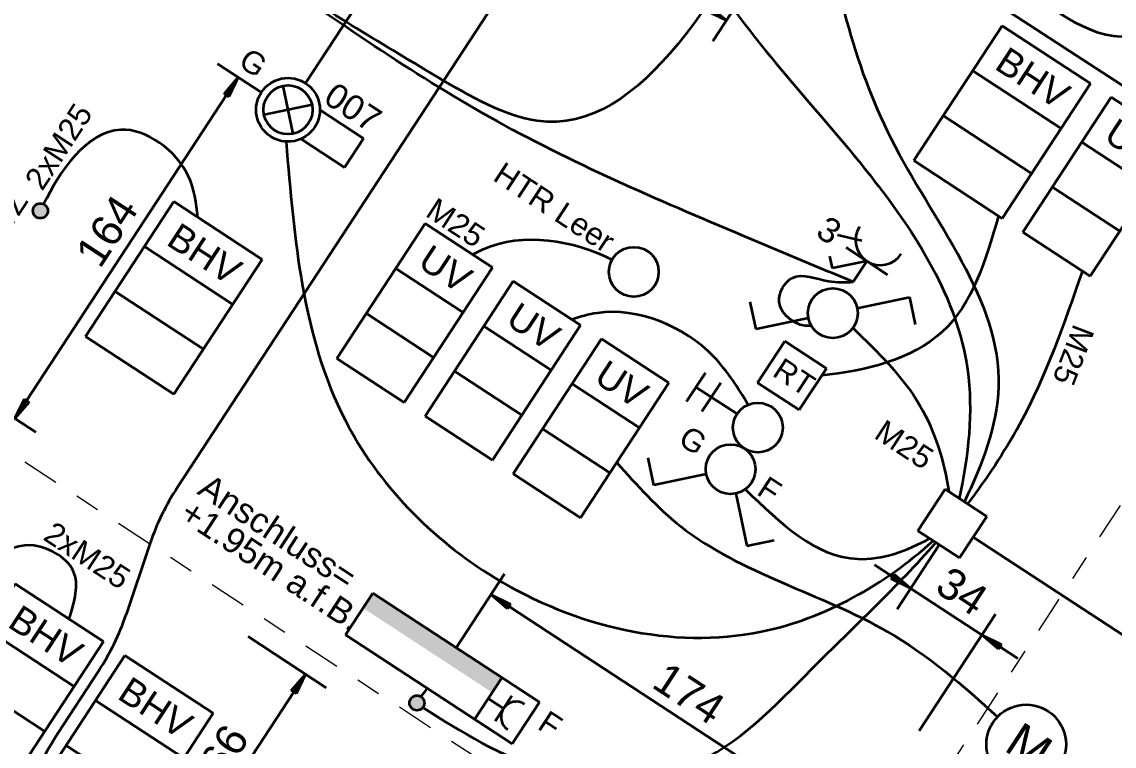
# Model space of a CAD drawing. Header units: metres. Extents: x 2696276 to 2696381, y 1245119 to 1245220.
# Drawn here: x 2696298.739 to 2696303.13, y 1245167.615 to 1245170.527 of the extents above; entities that cross this region are included whole.
import ezdxf
from ezdxf.lldxf.tags import DXFTag

# ---------------------------------------------------------------- set-up
doc = ezdxf.new("R2010")
doc.units = ezdxf.units.M
doc.linetypes.add('000_hbf_Strichpunkt 3_1_1mm Achsen', pattern=[0.25, 0.15, -0.05, 0, -0.05])
for name, color, linetype, lineweight, true_color in [('011_232.51_Lichtinstallationen allgemein', 150, 'Continuous', 35, 0x0080ff), ('011_232.51_Lichtinstallationen allgemein_Bodenltg', 150, 'STRICHLINIE', 35, 0x0080ff), ('011_232.51_Lichtinstallationen allgemein_Deckenltg', 150, 'Continuous', 35, 0x0080ff), ('011_232.51_Lichtinstallationen allgemein_Wandltg', 150, 'STRICHPUNKT', 35, 0x0080ff), ('013_232.61_Kraftinstallationen allgemein', 1, 'Continuous', 35, 0xff0000), ('013_232.61_Kraftinstallationen allgemein_Bodenltg', 1, 'STRICHLINIE', 35, 0xff0000), ('013_232.61_Kraftinstallationen allgemein_Deckenltg', 1, 'Continuous', 35, 0xff0000), ('014_232.62_Storeninstallationen', 1, 'Continuous', 35, 0xff0000), ('014_232.62_Storeninstallationen_Deckenltg', 1, 'Continuous', 35, 0xff0000), ('016_232.70_HLKS-Installation', 5, 'Continuous', 35, 0x0000ff), ('016_232.70_HLKS-Installation_Bodenltg', 5, 'STRICHLINIE', 35, 0x0000ff), ('018_233.01_Innenleuchten', 150, 'Continuous', 35, 0x0080ff), ('054_236.85_Brandmeldeinstallationen_Deckenltg', 30, 'Continuous', 35, 0xff6600), ('0_232.51_Lichtinstallationen allgemein_Deckenltg', 150, 'Continuous', 35, 0x0080ff)]:
    doc.layers.add(name, color=color, linetype=linetype, lineweight=lineweight, true_color=true_color)
doc.layers.add('1_M01_Achsen.V', color=7, linetype='Continuous')
doc.layers.add('X_Mass', color=7, linetype='Continuous', lineweight=35)
doc.styles.get("Standard").update_dxf_attribs({"font": 'arial.ttf'})
tags = doc.linetypes.add('STRICHLINIE', pattern=[19.05, 12.7, -6.35]).pattern_tags.tags
tags[6:7] = [DXFTag(74, 4), DXFTag(75, 0), DXFTag(340, '0'), DXFTag(46, 0.0), DXFTag(50, 0.0), DXFTag(44, 0.0), DXFTag(45, 0.0)]
tags[4:5] = [DXFTag(74, 4), DXFTag(75, 0), DXFTag(340, '0'), DXFTag(46, 0.0), DXFTag(50, 0.0), DXFTag(44, 0.0), DXFTag(45, 0.0)]
tags = doc.linetypes.add('STRICHPUNKT', pattern=[25.4, 12.7, -6.35, 0, -6.35]).pattern_tags.tags
tags[10:11] = [DXFTag(74, 4), DXFTag(75, 0), DXFTag(340, '0'), DXFTag(46, 0.0), DXFTag(50, 0.0), DXFTag(44, 0.0), DXFTag(45, 0.0)]
tags[8:9] = [DXFTag(74, 4), DXFTag(75, 0), DXFTag(340, '0'), DXFTag(46, 0.0), DXFTag(50, 0.0), DXFTag(44, 0.0), DXFTag(45, 0.0)]
tags[6:7] = [DXFTag(74, 4), DXFTag(75, 0), DXFTag(340, '0'), DXFTag(46, 0.0), DXFTag(50, 0.0), DXFTag(44, 0.0), DXFTag(45, 0.0)]
tags[4:5] = [DXFTag(74, 4), DXFTag(75, 0), DXFTag(340, '0'), DXFTag(46, 0.0), DXFTag(50, 0.0), DXFTag(44, 0.0), DXFTag(45, 0.0)]

# ---------------------------------------------------------------- blocks, each defined once
blk = doc.blocks.new('1_Anschlusspunkt-A0S2JCC673', base_point=(635.85, -59.2))
at = {"lineweight": -2}
blk.add_hatch(color=0, dxfattribs=at).paths.add_polyline_path([(638.8, -53.2), (639.59, -53.29), (640.32, -53.58), (640.95, -54.06), (641.44, -54.68), (641.75, -55.41), (641.85, -56.2), (641.75, -56.98), (641.44, -57.71), (640.95, -58.34), (640.32, -58.81), (639.59, -59.11), (638.8, -59.2), (638.03, -59.09), (637.32, -58.78), (636.71, -58.3), (636.24, -57.69), (635.95, -56.97), (635.85, -56.2), (635.95, -55.43), (636.24, -54.71), (636.71, -54.1), (637.32, -53.62), (638.03, -53.31)])
at = {"color": 0, "lineweight": -2}
blk.add_circle((638.85, -56.2), 3, dxfattribs=at)
blk = doc.blocks.new('0_232.61_Kraftinstallationen allgemein_Bodenltg-A0S2JCDG73', base_point=(558.79, 106.91))
at = {"color": 0, "linetype": 'ByBlock', "lineweight": -2, "ltscale": 0.35}
blk.add_open_spline([(558.79, 106.91), (559.57, 108.3), (568.83, 124.82), (589.65, 134.1), (606.89, 135.86)], degree=3, knots=[0, 0, 0, 0, 4.788808, 56.775883, 56.775883, 56.775883, 56.775883], dxfattribs=at)
blk = doc.blocks.new('0_232.51_Lichtinstallationen allgemein_Deckenltg-A0S2JCF073', base_point=(597.1, 131.96))
at = {"color": 0, "linetype": 'ByBlock', "lineweight": -2, "ltscale": 0.35}
blk.add_open_spline([(597.1, 302.51), (620.6, 278.87), (669.49, 229.67), (764.43, 203.12), (776.65, 147.92), (778.69, 131.96)], degree=3, knots=[0, 0, 0, 0, 100.469729, 209.110717, 257.370138, 257.370138, 257.370138, 257.370138], dxfattribs=at)
blk = doc.blocks.new('0_232.62_Storeninstallationen_Deckenltg-A0S2JCFG73', base_point=(606.65, 106.91))
at = {"color": 0, "linetype": 'ByBlock', "lineweight": -2, "ltscale": 0.35}
blk.add_open_spline([(684.6, 117.05), (677.47, 120.43), (655.25, 130.98), (621.99, 125.02), (608.73, 109.66), (606.65, 106.91)], degree=3, knots=[0, 0, 0, 0, 23.692347, 73.831339, 84.174069, 84.174069, 84.174069, 84.174069], dxfattribs=at)
blk = doc.blocks.new('Schalter_ Schema 1_ UP-A0S2JCHC73', base_point=(662.63, 69.18))
at = {"color": 0, "lineweight": -2}
for p, q in [((685.82, 84.39), (670.61, 69.18)), ((699.96, 84.39), (715.18, 69.18)), ((670.61, 69.18), (662.63, 77.15)), ((715.18, 69.18), (723.15, 77.15))]:
    blk.add_line(p, q, dxfattribs=at)
blk.add_circle((692.89, 91.46), 10, dxfattribs=at)
blk = doc.blocks.new('Maß-A0S2JCHG73', base_point=(438.39, 44.96))
at = {"color": 0, "linetype": 'ByBlock', "lineweight": -2, "ltscale": 0.35}
for p, q in [((920, 306.81), (598.84, 306.81)), ((920, 121.96), (789.39, 121.96))]:
    blk.add_line(p, q, dxfattribs=at)
blk = doc.blocks.new('Gruppenzuleitung-A0S2JCIY73', base_point=(739, 235.62))
at = {"color": 0, "linetype": 'ByBlock', "lineweight": -2, "ltscale": 0.35}
for p, q in [((771.34, 300.42), (739, 300.42)), ((739, 300.42), (739, 235.62)), ((771.34, 235.62), (771.34, 300.42)), ((739, 278.82), (771.34, 278.82)), ((739, 257.22), (771.34, 257.22)), ((739, 235.62), (771.34, 235.62))]:
    blk.add_line(p, q, dxfattribs=at)
at = {"color": 0, "linetype": 'ByBlock', "lineweight": -2, "ltscale": 0.35, "insert": (745.34, 295.02), "char_height": 10.8, "attachment_point": 1}
blk.add_mtext('{\\fArial;UV}', dxfattribs=at)
blk = doc.blocks.new('1_Anschlusspunkt-A0S2JCJO73', base_point=(400.84, 23.47))
at = {"lineweight": -2}
blk.add_hatch(color=0, dxfattribs=at).paths.add_polyline_path([(403.79, 29.47), (404.58, 29.38), (405.31, 29.09), (405.94, 28.61), (406.43, 27.99), (406.74, 27.26), (406.84, 26.47), (406.74, 25.69), (406.43, 24.96), (405.94, 24.34), (405.31, 23.86), (404.58, 23.57), (403.79, 23.47), (403.02, 23.59), (402.31, 23.89), (401.7, 24.37), (401.23, 24.99), (400.94, 25.71), (400.84, 26.47), (400.94, 27.24), (401.23, 27.96), (401.7, 28.58), (402.31, 29.06), (403.02, 29.36)])
at = {"color": 0, "lineweight": -2}
blk.add_circle((403.84, 26.47), 3, dxfattribs=at)
blk = doc.blocks.new('Gruppenzuleitung-A0S2JCK473', base_point=(477.51, -169.33))
at = {"color": 0, "lineweight": -2}
for p, q in [((477.51, -169.33), (477.51, -104.53)), ((477.51, -104.53), (519.9, -104.53)), ((519.9, -104.53), (519.9, -169.33)), ((519.9, -126.13), (477.51, -126.13)), ((519.9, -147.73), (477.51, -147.73)), ((519.9, -169.33), (477.51, -169.33))]:
    blk.add_line(p, q, dxfattribs=at)
at = {"color": 0, "lineweight": -2, "insert": (483.79, -109.93), "char_height": 10.8, "attachment_point": 1}
blk.add_mtext('{\\fArial;BHV}', dxfattribs=at)
blk = doc.blocks.new('Maß-A0S2JCMM73', base_point=(376.89, 127.77))
at = {"color": 0, "linetype": 'ByBlock', "lineweight": -2, "ltscale": 0.35}
for p, q in [((592.65, 231.5), (592.65, 300.62)), ((376.89, 251.5), (376.89, 203.96)), ((464.89, 251.5), (464.89, 127.77)), ((376.89, 241.5), (385.57, 242.64)), ((385.57, 240.36), (376.89, 241.5)), ((592.65, 241.5), (376.89, 241.5)), ((385.57, 242.64), (385.57, 240.36)), ((456.22, 240.36), (456.22, 242.64)), ((456.22, 242.64), (464.89, 241.5)), ((464.89, 241.5), (456.22, 240.36)), ((464.89, 241.5), (473.57, 242.64)), ((473.57, 240.36), (464.89, 241.5)), ((473.57, 242.64), (473.57, 240.36)), ((583.98, 240.36), (583.98, 242.64)), ((583.98, 242.64), (592.65, 241.5)), ((592.65, 241.5), (583.98, 240.36))]:
    blk.add_line(p, q, dxfattribs=at)
for points in [[(376.89, 241.5), (385.57, 242.64), (385.57, 240.36)], [(464.89, 241.5), (456.22, 240.36), (456.22, 242.64)], [(464.89, 241.5), (473.57, 242.64), (473.57, 240.36)], [(592.65, 241.5), (583.98, 240.36), (583.98, 242.64)]]:
    blk.add_solid(points, dxfattribs=at)
at = {"color": 0, "linetype": 'ByBlock', "lineweight": -2, "ltscale": 0.35, "char_height": 12.5, "attachment_point": 1}
for s, insert in [('{\\fArial;88}', (411.92, 258.17)), ('{\\fArial;128}', (538.87, 258.11))]:
    blk.add_mtext(s, dxfattribs=dict(at, insert=insert))
blk = doc.blocks.new('Schalter_ Schema 3_ UP-A0S2JCNE73', base_point=(662.63, 144.18))
at = {"color": 0, "lineweight": -2}
for p, q in [((699.96, 173.53), (715.18, 188.75)), ((715.18, 188.75), (723.15, 180.77)), ((685.82, 159.39), (670.61, 144.18)), ((670.61, 144.18), (662.63, 152.15))]:
    blk.add_line(p, q, dxfattribs=at)
blk.add_circle((692.89, 166.46), 10, dxfattribs=at)
blk = doc.blocks.new('Gruppenzuleitung-A0S2JCOW73', base_point=(620.74, 42.11))
at = {"color": 0, "linetype": 'ByBlock', "lineweight": -2, "ltscale": 0.35}
for p, q in [((653.08, 106.91), (620.74, 106.91)), ((620.74, 106.91), (620.74, 42.11)), ((653.08, 42.11), (653.08, 106.91)), ((620.74, 85.31), (653.08, 85.31)), ((620.74, 63.71), (653.08, 63.71)), ((620.74, 42.11), (653.08, 42.11))]:
    blk.add_line(p, q, dxfattribs=at)
at = {"color": 0, "linetype": 'ByBlock', "lineweight": -2, "ltscale": 0.35, "insert": (627.07, 101.51), "char_height": 10.8, "attachment_point": 1}
blk.add_mtext('{\\fArial;UV}', dxfattribs=at)
blk = doc.blocks.new('0_232.51_Lichtinstallationen allgemein_Deckenltg-A0S2JCPO73', base_point=(702.88, 131.96))
at = {"color": 0, "linetype": 'ByBlock', "lineweight": -2, "ltscale": 0.35}
blk.add_open_spline([(702.88, 165.88), (716.65, 163.23), (742.47, 158.28), (763.14, 140.97), (771.2, 131.96)], degree=3, knots=[0, 0, 0, 0, 41.469464, 77.731775, 77.731775, 77.731775, 77.731775], dxfattribs=at)
blk = doc.blocks.new('0_232.51_Lichtinstallationen allgemein_Deckenltg-A0S2JCTM73', base_point=(641.84, -57.09))
at = {"color": 0, "linetype": 'ByBlock', "lineweight": -2, "ltscale": 0.35}
blk.add_open_spline([(641.84, -56.46), (660.41, -56.15), (698.7, -55.52), (753, -19.9), (764.07, 46.24), (774.82, 88.49), (778.03, 111.96)], degree=3, knots=[0, 0, 0, 0, 55.339754, 114.109286, 175.871853, 246.948795, 246.948795, 246.948795, 246.948795], dxfattribs=at)
blk = doc.blocks.new('Gruppenzuleitung-A0S2JCV273', base_point=(578.4, 42.11))
at = {"color": 0, "linetype": 'ByBlock', "lineweight": -2, "ltscale": 0.35}
for p, q in [((610.74, 106.91), (578.4, 106.91)), ((578.4, 106.91), (578.4, 42.11)), ((610.74, 42.11), (610.74, 106.91)), ((578.4, 85.31), (610.74, 85.31)), ((578.4, 63.71), (610.74, 63.71)), ((578.4, 42.11), (610.74, 42.11))]:
    blk.add_line(p, q, dxfattribs=at)
at = {"color": 0, "linetype": 'ByBlock', "lineweight": -2, "ltscale": 0.35, "insert": (584.73, 101.51), "char_height": 10.8, "attachment_point": 1}
blk.add_mtext('{\\fArial;UV}', dxfattribs=at)
blk = doc.blocks.new('0_232.3_Lichtinstallationen allgemein_Wandltg-A0S2JCY273', base_point=(638.92, -53.2))
at = {"color": 0, "lineweight": -2}
blk.add_open_spline([(639.01, -49.04), (638.98, -50.42), (638.95, -51.81), (638.92, -53.2)], degree=3, dxfattribs=at)
blk = doc.blocks.new('Maß-A0S2JCZG73', base_point=(762.37, 44.96))
at = {"color": 0, "linetype": 'ByBlock', "lineweight": -2, "ltscale": 0.35}
for p, q in [((779.72, 81), (779.72, 111.96)), ((813.89, 101), (813.89, 44.96)), ((762.37, 91), (831.24, 91)), ((771.04, 89.86), (771.04, 92.14)), ((771.04, 92.14), (779.72, 91)), ((779.72, 91), (771.04, 89.86)), ((813.89, 91), (822.57, 92.14)), ((822.57, 89.86), (813.89, 91)), ((822.57, 92.14), (822.57, 89.86))]:
    blk.add_line(p, q, dxfattribs=at)
for points in [[(779.72, 91), (771.04, 89.86), (771.04, 92.14)], [(813.89, 91), (822.57, 92.14), (822.57, 89.86)]]:
    blk.add_solid(points, dxfattribs=at)
at = {"color": 0, "linetype": 'ByBlock', "lineweight": -2, "ltscale": 0.35, "insert": (787.88, 107.67), "char_height": 12.5, "attachment_point": 1}
blk.add_mtext('{\\fArial;34}', dxfattribs=at)
blk = doc.blocks.new('1_Einlasskasten UP-A0S2JCZY73', base_point=(606.87, 126.54))
at = {"color": 0, "lineweight": -2}
blk.add_circle((616.87, 136.54), 10, dxfattribs=at)
blk = doc.blocks.new('Raumthermostat_ UP-A0S2JD0G73', base_point=(682.89, 126.46))
at = {"color": 0, "lineweight": -2}
for p, q in [((682.89, 126.46), (682.89, 146.46)), ((682.89, 146.46), (702.89, 146.46)), ((702.89, 146.46), (702.89, 126.46)), ((682.89, 126.46), (702.89, 126.46))]:
    blk.add_line(p, q, dxfattribs=at)
at = {"color": 0, "lineweight": -2, "insert": (685.8, 140.86), "char_height": 8.8, "attachment_point": 1}
blk.add_mtext('{\\fArial;RT}', dxfattribs=at)
blk = doc.blocks.new('Gruppenzuleitung-A0S2JD2C73', base_point=(446.74, -5.85))
at = {"color": 0, "lineweight": -2}
for p, q in [((446.74, -5.85), (446.74, 58.95)), ((446.74, 58.95), (489.14, 58.95)), ((489.14, 58.95), (489.14, -5.85)), ((489.14, 37.35), (446.74, 37.35)), ((489.14, 15.75), (446.74, 15.75)), ((489.14, -5.85), (446.74, -5.85))]:
    blk.add_line(p, q, dxfattribs=at)
at = {"color": 0, "lineweight": -2, "insert": (453.03, 53.55), "char_height": 10.8, "attachment_point": 1}
blk.add_mtext('{\\fArial;BHV}', dxfattribs=at)
blk = doc.blocks.new('0_232.51_Lichtinstallationen allgemein_Deckenltg-A0S2JD2U73', base_point=(702.25, 82.91))
at = {"color": 0, "linetype": 'ByBlock', "lineweight": -2, "ltscale": 0.35}
blk.add_open_spline([(702.25, 87.93), (721.51, 84.24), (751.61, 78.48), (770.52, 103.05), (774.99, 111.96)], degree=3, knots=[0, 0, 0, 0, 53.23244, 83.153793, 83.153793, 83.153793, 83.153793], dxfattribs=at)
blk = doc.blocks.new('0_232.62_Storeninstallationen_Deckenltg-A0S2JD4K73', base_point=(653.08, 61.02))
at = {"color": 0, "linetype": 'ByBlock', "lineweight": -2, "ltscale": 0.35}
blk.add_open_spline([(653.08, 68.68), (664.91, 65.5), (707.14, 54.13), (768.9, 76.33), (818.8, 69.95), (837.16, 66.85)], degree=3, knots=[0, 0, 0, 0, 36.325547, 129.715425, 185.579139, 185.579139, 185.579139, 185.579139], dxfattribs=at)
blk = doc.blocks.new('0_232.62_Storeninstallationen_Deckenltg-A0S2JD6A73', base_point=(788.11, 187.57))
at = {"color": 0, "linetype": 'ByBlock', "lineweight": -2, "ltscale": 0.35}
blk.add_open_spline([(788.11, 334.22), (788.54, 323.74), (790.7, 271.37), (814.48, 220.4), (840.54, 187.57)], degree=3, knots=[0, 0, 0, 0, 31.453086, 157.209111, 157.209111, 157.209111, 157.209111], dxfattribs=at)
blk = doc.blocks.new('0_232.51_Lichtinstallationen allgemein_Deckenltg-A0S2JD6Q73', base_point=(443.63, 131.96))
at = {"color": 0, "linetype": 'ByBlock', "lineweight": -2, "ltscale": 0.35}
blk.add_open_spline([(443.63, 337.1), (449.1, 334.71), (495.41, 314.45), (559.4, 248.57), (668.25, 227.36), (748.23, 191.38), (769.99, 148.17), (776.24, 131.96)], degree=3, knots=[0, 0, 0, 0, 17.898549, 151.512526, 260.831199, 348.048177, 400.164159, 400.164159, 400.164159, 400.164159], dxfattribs=at)
blk = doc.blocks.new('1_Abzweigdose quadratisch UP-A0S2JD8W73', base_point=(769.39, 111.96))
at = {"color": 0, "lineweight": -2}
for p, q in [((769.39, 131.96), (769.39, 111.96)), ((789.39, 131.96), (769.39, 131.96)), ((789.39, 111.96), (789.39, 131.96)), ((769.39, 111.96), (789.39, 111.96))]:
    blk.add_line(p, q, dxfattribs=at)
blk = doc.blocks.new('0_232.3_Lichtinstallationen allgemein_Wandltg-A0S2JDDE73', base_point=(670.36, 154.93))
at = {"color": 0, "lineweight": -2}
blk.add_open_spline([(688.48, 157.49), (688.35, 157.38), (684.27, 153.86), (670.36, 154.37), (669.42, 172.78), (683.68, 174.81), (690.23, 179.54), (692.89, 181.46)], degree=3, knots=[0, 0, 0, 0, 0.515251, 16.187219, 27.151933, 41.749818, 51.763787, 51.763787, 51.763787, 51.763787], dxfattribs=at)
blk = doc.blocks.new('0_232.51_Lichtinstallationen allgemein_Deckenltg-A0S2JDFY73', base_point=(407.89, 380.02))
at = {"color": 0, "linetype": 'ByBlock', "lineweight": -2, "ltscale": 0.35}
blk.add_open_spline([(407.89, 412.12), (414.17, 410.03), (438.27, 401.98), (492.74, 379.9), (574.33, 375.81), (678.91, 420.94), (701.53, 534.82), (824.64, 534.73), (822.83, 486.38), (822.88, 470.25), (822.89, 466.96)], degree=3, knots=[0, 0, 0, 0, 19.843618, 76.259906, 175.700742, 257.734432, 395.532817, 470.178555, 509.1643, 519.1643, 519.1643, 519.1643, 519.1643], dxfattribs=at)
blk = doc.blocks.new('0_232.51_Lichtinstallationen allgemein_Deckenltg-A0S2JDHS73', base_point=(767.54, 131.96))
at = {"color": 0, "linetype": 'ByBlock', "lineweight": -2, "ltscale": 0.35}
blk.add_open_spline([(767.54, 235.62), (772.99, 213.95), (781.57, 179.86), (781.02, 144.67), (780.24, 131.96)], degree=3, knots=[0, 0, 0, 0, 66.684176, 104.875279, 104.875279, 104.875279, 104.875279], dxfattribs=at)
blk = doc.blocks.new('Maß-A0S2JDIA73', base_point=(556.72, -236.54))
at = {"color": 0, "linetype": 'ByBlock', "lineweight": -2, "ltscale": 0.35}
for p, q in [((605, -71.04), (567.49, -71.04)), ((593.86, -79.71), (595, -71.04)), ((595, -236.54), (595, -71.04)), ((595, -71.04), (596.14, -79.71)), ((596.14, -79.71), (593.86, -79.71)), ((595, -236.54), (593.86, -227.86)), ((593.86, -227.86), (596.14, -227.86)), ((596.14, -227.86), (595, -236.54)), ((605, -236.54), (556.72, -236.54))]:
    blk.add_line(p, q, dxfattribs=at)
for points in [[(595, -71.04), (596.14, -79.71), (593.86, -79.71)], [(595, -236.54), (593.86, -227.86), (596.14, -227.86)]]:
    blk.add_solid(points, dxfattribs=at)
at = {"color": 0, "linetype": 'ByBlock', "lineweight": -2, "ltscale": 0.35, "insert": (578.11, -133.94), "char_height": 12.5, "attachment_point": 1, "rotation": 90}
blk.add_mtext('{\\fArial;166}', dxfattribs=at)
blk = doc.blocks.new('Gruppenzuleitung-A0S2JDJQ73', base_point=(686.61, 235.62))
at = {"color": 0, "lineweight": -2}
for p, q in [((729, 300.42), (686.61, 300.42)), ((686.61, 300.42), (686.61, 235.62)), ((729, 235.62), (729, 300.42)), ((686.61, 278.82), (729, 278.82)), ((686.61, 257.22), (729, 257.22)), ((686.61, 235.62), (729, 235.62))]:
    blk.add_line(p, q, dxfattribs=at)
at = {"color": 0, "lineweight": -2, "insert": (692.89, 295.02), "char_height": 10.8, "attachment_point": 1}
blk.add_mtext('{\\fArial;BHV}', dxfattribs=at)
blk = doc.blocks.new('Spiegelschrank mit Steckdose L.-A0S2JDK273', base_point=(599.86, -49.04))
at = {"color": 0, "lineweight": -2}
for p, q in [((679.86, -29.04), (599.86, -29.04)), ((599.86, -29.04), (599.86, -49.04)), ((661.86, -49.04), (661.86, -29.04)), ((679.86, -49.04), (679.86, -29.04)), ((669.19, -45.17), (669.19, -32.91)), ((669.19, -39.04), (661.86, -39.04)), ((599.86, -49.04), (679.86, -49.04))]:
    blk.add_line(p, q, dxfattribs=at)
blk.add_ellipse((675.32, -39.04), major_axis=(0, 6.13), ratio=1, start_param=0, end_param=3.141593, dxfattribs=at)
blk.add_solid([(661.86, -36.13), (661.86, -29.04), (599.86, -36.13), (599.86, -29.04)], dxfattribs=at)
blk = doc.blocks.new('Bemerkung-A0S2JDK473', base_point=(518.38, -34.27))
at = {"color": 0, "lineweight": -2, "insert": (518.38, -24.27), "char_height": 10, "attachment_point": 1}
blk.add_mtext('{\\fArial;Anschluss=}', dxfattribs=at)
blk = doc.blocks.new('Bemerkung 1-A0S2JDK673', base_point=(517.89, -46.89))
at = {"color": 0, "lineweight": -2, "insert": (517.89, -36.89), "char_height": 10, "attachment_point": 1}
blk.add_mtext('{\\fArial;+1.95m a.f.B.}', dxfattribs=at)
blk = doc.blocks.new('Motor allgemein-A0S2JDL473', base_point=(836.9, 47.96))
at = {"color": 0, "lineweight": -2}
blk.add_circle((852.9, 63.96), 16, dxfattribs=at)
at = {"color": 0, "lineweight": -2, "insert": (846.2, 70.96), "char_height": 14, "attachment_point": 1}
blk.add_mtext('{\\fArial;M}', dxfattribs=at)
blk = doc.blocks.new('0_232.70_HLKS-Installation_Bodenltg-A0S2JDLY73', base_point=(402.63, 29.45))
at = {"color": 0, "lineweight": -2}
blk.add_open_spline([(458.19, 58.95), (454.54, 63.35), (443.87, 76.22), (402.13, 78.62), (401.63, 43.68), (403.46, 29.45)], degree=3, knots=[0, 0, 0, 0, 17.098296, 49.984737, 93.037378, 93.037378, 93.037378, 93.037378], dxfattribs=at)
blk = doc.blocks.new('0_232.70_HLKS-Installation_Bodenltg-A0S2JDM473', base_point=(463.03, -159.78))
at = {"color": 0, "lineweight": -2}
blk.add_open_spline([(503.37, -104.53), (501.36, -97.56), (497.31, -83.47), (462.07, -86.33), (464.16, -126.66), (462.49, -149.04), (463.83, -159.78)], degree=3, knots=[0, 0, 0, 0, 19.469358, 39.346853, 79.961169, 112.430171, 112.430171, 112.430171, 112.430171], dxfattribs=at)
blk = doc.blocks.new('0_232.51_Lichtinstallationen allgemein_Bodenltg-A0S2JDMG73', base_point=(428.89, 154.84))
at = {"color": 0, "lineweight": -2}
blk.add_open_spline([(692.89, 181.46), (678.42, 178.78), (626.98, 169.26), (539.35, 153.45), (465.27, 155.47), (428.89, 156.46)], degree=3, knots=[0, 0, 0, 0, 44.179384, 157.025576, 265.923509, 265.923509, 265.923509, 265.923509], dxfattribs=at)
blk = doc.blocks.new('Gruppenzuleitung-A0S2JDMY73', base_point=(536.06, 42.11))
at = {"color": 0, "linetype": 'ByBlock', "lineweight": -2, "ltscale": 0.35}
for p, q in [((568.4, 106.91), (536.06, 106.91)), ((536.06, 106.91), (536.06, 42.11)), ((568.4, 42.11), (568.4, 106.91)), ((536.06, 85.31), (568.4, 85.31)), ((536.06, 63.71), (568.4, 63.71)), ((536.06, 42.11), (568.4, 42.11))]:
    blk.add_line(p, q, dxfattribs=at)
at = {"color": 0, "linetype": 'ByBlock', "lineweight": -2, "ltscale": 0.35, "insert": (542.39, 101.51), "char_height": 10.8, "attachment_point": 1}
blk.add_mtext('{\\fArial;UV}', dxfattribs=at)
blk = doc.blocks.new('0_232.62_Storeninstallationen_Deckenltg-A0S2JDOM73', base_point=(416.67, 317.34))
at = {"color": 0, "linetype": 'ByBlock', "lineweight": -2, "ltscale": 0.35}
blk.add_open_spline([(739.81, 334.22), (737.97, 331.6), (725.77, 314.18), (675.47, 320.7), (584.06, 310.58), (511.77, 369.86), (427.96, 374.02), (418.62, 356.31), (416.67, 350.67)], degree=3, knots=[0, 0, 0, 0, 9.399092, 62.42056, 126.960179, 290.474981, 326.966296, 344.878722, 344.878722, 344.878722, 344.878722], dxfattribs=at)
blk = doc.blocks.new('LED-Deckenleuchte mit Trafotunnel-A0S2JDPY73', base_point=(452.09, 102.16))
at = {"color": 0, "lineweight": -2}
for p, q in [((471.86, 121.93), (457.93, 108)), ((471.86, 108), (457.93, 121.93)), ((475.64, 121.93), (496.62, 121.93)), ((496.62, 121.93), (496.62, 108)), ((496.62, 108), (475.64, 108))]:
    blk.add_line(p, q, dxfattribs=at)
for radius in [12.8, 9.85]:
    blk.add_circle((464.89, 114.96), radius, dxfattribs=at)
blk = doc.blocks.new('Bemerkung-A0S2JDQ073', base_point=(474.56, 125.14))
at = {"color": 0, "lineweight": -2, "insert": (474.56, 135.14), "char_height": 10, "attachment_point": 1}
blk.add_mtext('{\\fArial;007}', dxfattribs=at)
blk = doc.blocks.new('0_232.51_Lichtinstallationen allgemein_Deckenltg-A0S2JDQS73', base_point=(471.26, 3.04))
at = {"color": 0, "linetype": 'ByBlock', "lineweight": -2, "ltscale": 0.35}
blk.add_open_spline([(471.26, 103.85), (495.44, 72.8), (538.14, 17.98), (644.88, -6.57), (739.99, 27.48), (770.19, 86.78), (776.78, 111.96)], degree=3, knots=[0, 0, 0, 0, 114.371734, 201.942015, 311.212807, 389.294204, 389.294204, 389.294204, 389.294204], dxfattribs=at)
blk = doc.blocks.new('Maß-A0S2JDRC73', base_point=(414.89, -49.04))
at = {"color": 0, "linetype": 'ByBlock', "lineweight": -2, "ltscale": 0.35}
for p, q in [((431, 114.96), (452.09, 114.96)), ((439.86, 106.29), (441, 114.96)), ((441, 114.96), (441, -49.04)), ((441, 114.96), (442.14, 106.29)), ((442.14, 106.29), (439.86, 106.29)), ((441, -49.04), (439.86, -40.36)), ((439.86, -40.36), (442.14, -40.36)), ((442.14, -40.36), (441, -49.04)), ((451, -49.04), (414.89, -49.04))]:
    blk.add_line(p, q, dxfattribs=at)
for points in [[(441, 114.96), (442.14, 106.29), (439.86, 106.29)], [(441, -49.04), (439.86, -40.36), (442.14, -40.36)]]:
    blk.add_solid(points, dxfattribs=at)
at = {"color": 0, "linetype": 'ByBlock', "lineweight": -2, "ltscale": 0.35, "insert": (424.33, 19.77), "char_height": 12.5, "attachment_point": 1, "rotation": 90}
blk.add_mtext('{\\fArial;164}', dxfattribs=at)
blk = doc.blocks.new('Maß-A0S2JDS673', base_point=(639.86, -49.04))
at = {"color": 0, "linetype": 'ByBlock', "lineweight": -2, "ltscale": 0.35}
for p, q in [((639.86, 6.5), (639.86, -29.04)), ((813.89, 6.5), (813.89, -49.04)), ((639.86, -3.5), (648.54, -2.36)), ((639.86, -3.5), (813.89, -3.5)), ((648.54, -4.64), (639.86, -3.5)), ((648.54, -2.36), (648.54, -4.64)), ((805.22, -4.64), (805.22, -2.36)), ((805.22, -2.36), (813.89, -3.5)), ((813.89, -3.5), (805.22, -4.64))]:
    blk.add_line(p, q, dxfattribs=at)
for points in [[(639.86, -3.5), (648.54, -2.36), (648.54, -4.64)], [(813.89, -3.5), (805.22, -4.64), (805.22, -2.36)]]:
    blk.add_solid(points, dxfattribs=at)
at = {"color": 0, "linetype": 'ByBlock', "lineweight": -2, "ltscale": 0.35, "insert": (713.69, 13.17), "char_height": 12.5, "attachment_point": 1}
blk.add_mtext('{\\fArial;174}', dxfattribs=at)
blk = doc.blocks.new('Gruppenzuleitung-A0S2JDT073', base_point=(530.21, -169.33))
at = {"color": 0, "lineweight": -2}
for p, q in [((530.21, -169.33), (530.21, -104.53)), ((530.21, -104.53), (572.61, -104.53)), ((572.61, -104.53), (572.61, -169.33)), ((572.61, -126.13), (530.21, -126.13)), ((572.61, -147.73), (530.21, -147.73)), ((572.61, -169.33), (530.21, -169.33))]:
    blk.add_line(p, q, dxfattribs=at)
at = {"color": 0, "lineweight": -2, "insert": (536.5, -109.93), "char_height": 10.8, "attachment_point": 1}
blk.add_mtext('{\\fArial;BHV}', dxfattribs=at)
blk = doc.blocks.new('Steckdose T13_ UP_ 3-fach_ geschaltet-A0S2JDTS73', base_point=(669.56, 181.46))
at = {"color": 0, "lineweight": -2}
for p, q in [((686.72, 197.15), (677.28, 193.77)), ((702.89, 191.46), (682.89, 191.46)), ((692.89, 191.46), (682.89, 181.46)), ((692.89, 191.46), (692.89, 181.46)), ((682.89, 181.46), (679.35, 185.01))]:
    blk.add_line(p, q, dxfattribs=at)
blk.add_ellipse((692.89, 201.46), major_axis=(-10, 0), ratio=1, start_param=0, end_param=3.141592, dxfattribs=at)
at = {"color": 0, "lineweight": -2, "insert": (669.56, 198.59), "char_height": 10, "attachment_point": 1, "rotation": 0}
blk.add_mtext('{\\fArial;3}', dxfattribs=at)
blk = doc.blocks.new('0_232.51_Lichtinstallationen allgemein_Bodenltg-A0S2JDUS73', base_point=(428.89, 156.04))
at = {"color": 0, "lineweight": -2}
blk.add_open_spline([(573.89, 457.96), (573.89, 455.29), (573.86, 404.78), (577.6, 320.04), (591.84, 163.47), (494.32, 157.97), (454.47, 157.05), (428.89, 156.46)], degree=3, knots=[0, 0, 0, 0, 8.002669, 151.15918, 294.871873, 338.891929, 417.764192, 417.764192, 417.764192, 417.764192], dxfattribs=at)
blk = doc.blocks.new('0_232.70_HLKS-Installation_Bodenltg-A0S2JDZG73', base_point=(702.89, 143.11))
at = {"color": 0, "lineweight": -2}
blk.add_open_spline([(727.22, 235.62), (732.59, 217.97), (743.27, 182.79), (716.32, 153.78), (702.89, 143.11)], degree=3, knots=[0, 0, 0, 0, 51.839688, 103.277368, 103.277368, 103.277368, 103.277368], dxfattribs=at)
blk = doc.blocks.new('Storentaster_ UP-A0S2JE0M73', base_point=(663.14, 101.46))
at = {"color": 0, "lineweight": -2}
for p, q in [((663.14, 104.56), (663.14, 118.36)), ((670.54, 104.56), (670.54, 118.36)), ((682.89, 111.46), (663.14, 111.46))]:
    blk.add_line(p, q, dxfattribs=at)
blk.add_circle((692.89, 111.46), 10, dxfattribs=at)
blk = doc.blocks.new('0_236.85_Brandmeldeinstallationen_AP-Ltg-A0S2JE1C73', base_point=(216.66, -477.58))
at = {"color": 0, "linetype": 'ByBlock', "lineweight": -2, "ltscale": 0.35}
for p, q in [((510.79, 286.7), (510.79, -36.29)), ((514, -61.43), (521.55, -90.49)), ((524.76, -115.63), (524.76, -145.76))]:
    blk.add_line(p, q, dxfattribs=at)
for centre, major_axis, end_param in [((610.79, -36.29), (-100, 0), 0.254127), ((424.76, -115.63), (100, 0), 0.254127), ((624.38, -145.76), (-99.62, 0), 0.813324)]:
    blk.add_ellipse(centre, major_axis=major_axis, ratio=1, start_param=0, end_param=end_param, dxfattribs=at)
blk = doc.blocks.new('A$C4181af03')
at = {"layer": '1_M01_Achsen.V', "color": 7, "linetype": '000_hbf_Strichpunkt 3_1_1mm Achsen', "lineweight": 13}
blk.add_line((8.3189, 17.8496), (8.3189, -15.1504), dxfattribs=at)
blk.add_line((8.3189, 17.8496), (8.3189, -15.1504), dxfattribs=at)
at = {"layer": '1_M01_Achsen.V', "color": 62, "linetype": '000_hbf_Strichpunkt 3_1_1mm Achsen', "lineweight": 13, "true_color": 0x8cbb26}
blk.add_line((9.6389, -0.6154), (-9.3611, -0.6154), dxfattribs=at)
blk.add_line((9.6389, -0.6154), (-9.3611, -0.6154), dxfattribs=at)
blk = doc.blocks.new('A$Ccc2696ef')
blk.add_blockref('A$C4181af03', (0, 0))

msp = doc.modelspace()

# ---------------------------------------------------------------- block references
at = {"rotation": 326.8000002754653}
msp.add_blockref('A$Ccc2696ef', (2696295.2894, 1245171.7568), dxfattribs=at)
at = {"layer": '011_232.51_Lichtinstallationen allgemein', "linetype": 'Continuous', "ltscale": 0.35, "xscale": 0.01, "yscale": 0.01, "zscale": 0.01, "rotation": 326.8000002754653}
for name, p in [('Bemerkung-A0S2JDQ073', (2696299.9456, 1245170.2055)), ('Steckdose T13_ UP_ 3-fach_ geschaltet-A0S2JDTS73', (2696301.8857, 1245169.609)), ('Schalter_ Schema 3_ UP-A0S2JCNE73', (2696301.6236, 1245169.3349)), ('Schalter_ Schema 1_ UP-A0S2JCHC73', (2696301.2129, 1245168.7074)), ('1_Abzweigdose quadratisch UP-A0S2JD8W73', (2696302.3405, 1245168.4808)), ('1_Anschlusspunkt-A0S2JCC673', (2696300.2858, 1245167.7798))]:
    msp.add_blockref(name, p, dxfattribs=at)
at = {"layer": '011_232.51_Lichtinstallationen allgemein_Bodenltg', "linetype": 'STRICHLINIE', "ltscale": 0.35, "xscale": 0.01, "yscale": 0.01, "zscale": 0.01, "rotation": 326.8000002754653}
for name, p in [('0_232.51_Lichtinstallationen allgemein_Bodenltg-A0S2JDUS73', (2696299.7326, 1245170.7141)), ('0_232.51_Lichtinstallationen allgemein_Bodenltg-A0S2JDMG73', (2696299.726, 1245170.704))]:
    msp.add_blockref(name, p, dxfattribs=at)
at = {"layer": '011_232.51_Lichtinstallationen allgemein_Deckenltg', "ltscale": 0.35, "xscale": 0.01, "yscale": 0.01, "zscale": 0.01, "rotation": 326.8000002754653}
for name, p in [('0_232.51_Lichtinstallationen allgemein_Deckenltg-A0S2JDFY73', (2696300.7833, 1245172.7032)), ('0_232.51_Lichtinstallationen allgemein_Deckenltg-A0S2JD6Q73', (2696299.7242, 1245170.4319)), ('0_232.51_Lichtinstallationen allgemein_Deckenltg-A0S2JCF073', (2696301.0083, 1245169.5915)), ('0_232.51_Lichtinstallationen allgemein_Deckenltg-A0S2JDQS73', (2696299.2494, 1245169.2019)), ('0_232.51_Lichtinstallationen allgemein_Deckenltg-A0S2JDHS73', (2696302.4345, 1245168.6583)), ('0_232.51_Lichtinstallationen allgemein_Deckenltg-A0S2JCPO73', (2696301.8934, 1245169.0124)), ('0_232.51_Lichtinstallationen allgemein_Deckenltg-A0S2JCTM73', (2696300.3474, 1245167.7646)), ('0_232.51_Lichtinstallationen allgemein_Deckenltg-A0S2JD2U73', (2696301.6195, 1245168.6053))]:
    msp.add_blockref(name, p, dxfattribs=at)
at = {"layer": '011_232.51_Lichtinstallationen allgemein_Wandltg', "linetype": 'STRICHPUNKT', "ltscale": 0.35, "xscale": 0.01, "yscale": 0.01, "zscale": 0.01, "rotation": 326.8000002754653}
for name, p in [('0_232.3_Lichtinstallationen allgemein_Wandltg-A0S2JDDE73', (2696301.7471, 1245169.3826)), ('0_232.3_Lichtinstallationen allgemein_Wandltg-A0S2JCY273', (2696300.3443, 1245167.8132))]:
    msp.add_blockref(name, p, dxfattribs=at)
at = {"layer": '013_232.61_Kraftinstallationen allgemein', "ltscale": 0.35, "xscale": 0.01, "yscale": 0.01, "zscale": 0.01, "rotation": 326.8000002754653}
msp.add_blockref('Gruppenzuleitung-A0S2JDMY73', (2696300.0055, 1245169.1739), dxfattribs=at)
at = {"layer": '013_232.61_Kraftinstallationen allgemein', "linetype": 'Continuous', "ltscale": 0.35, "xscale": 0.01, "yscale": 0.01, "zscale": 0.01, "rotation": 326.8000002754653}
msp.add_blockref('1_Einlasskasten UP-A0S2JCZY73', (2696301.0603, 1245169.4927), dxfattribs=at)
at = {"layer": '013_232.61_Kraftinstallationen allgemein_Bodenltg', "ltscale": 0.35, "xscale": 0.01, "yscale": 0.01, "zscale": 0.01, "rotation": 326.8000002754653}
msp.add_blockref('0_232.61_Kraftinstallationen allgemein_Bodenltg-A0S2JCDG73', (2696300.5505, 1245169.5917), dxfattribs=at)
at = {"layer": '014_232.62_Storeninstallationen', "linetype": 'Continuous', "ltscale": 0.35, "xscale": 0.01, "yscale": 0.01, "zscale": 0.01, "rotation": 326.8000002754653}
for name, p in [('Storentaster_ UP-A0S2JE0M73', (2696301.3939, 1245168.9747)), ('Motor allgemein-A0S2JDL473', (2696302.5549, 1245167.5756))]:
    msp.add_blockref(name, p, dxfattribs=at)
at = {"layer": '014_232.62_Storeninstallationen_Deckenltg', "ltscale": 0.35, "xscale": 0.01, "yscale": 0.01, "zscale": 0.01, "rotation": 326.8000002754653}
for name, p in [('0_232.62_Storeninstallationen_Deckenltg-A0S2JDOM73', (2696300.5135, 1245172.1307)), ('0_232.62_Storeninstallationen_Deckenltg-A0S2JD6A73', (2696302.9111, 1245169.0109)), ('0_232.62_Storeninstallationen_Deckenltg-A0S2JCFG73', (2696300.951, 1245169.3296)), ('Gruppenzuleitung-A0S2JCV273', (2696300.3598, 1245168.9421)), ('Gruppenzuleitung-A0S2JCOW73', (2696300.7141, 1245168.7102)), ('0_232.62_Storeninstallationen_Deckenltg-A0S2JD4K73', (2696301.0882, 1245168.6914))]:
    msp.add_blockref(name, p, dxfattribs=at)
at = {"layer": '016_232.70_HLKS-Installation', "linetype": 'Continuous', "ltscale": 0.35, "xscale": 0.01, "yscale": 0.01, "zscale": 0.01, "rotation": 326.8000002754653}
for name, p in [('Gruppenzuleitung-A0S2JDJQ73', (2696302.3249, 1245169.9688)), ('Gruppenzuleitung-A0S2JD2C73', (2696298.9955, 1245169.2617)), ('Raumthermostat_ UP-A0S2JD0G73', (2696301.6961, 1245169.0758)), ('Gruppenzuleitung-A0S2JCK473', (2696298.3578, 1245167.7253)), ('Gruppenzuleitung-A0S2JDT073', (2696298.7988, 1245167.4367))]:
    msp.add_blockref(name, p, dxfattribs=at)
at = {"layer": '016_232.70_HLKS-Installation_Bodenltg', "linetype": 'STRICHLINIE', "ltscale": 0.35, "xscale": 0.01, "yscale": 0.01, "zscale": 0.01, "rotation": 326.8000002754653}
for name, p in [('0_232.70_HLKS-Installation_Bodenltg-A0S2JDLY73', (2696298.8197, 1245169.7986)), ('0_232.70_HLKS-Installation_Bodenltg-A0S2JDZG73', (2696301.9546, 1245169.1056)), ('1_Anschlusspunkt-A0S2JCJO73', (2696298.772, 1245169.7584)), ('0_232.70_HLKS-Installation_Bodenltg-A0S2JDM473', (2696298.289, 1245167.8845))]:
    msp.add_blockref(name, p, dxfattribs=at)
at = {"layer": '018_233.01_Innenleuchten', "linetype": 'Continuous', "ltscale": 0.35, "xscale": 0.01, "yscale": 0.01, "zscale": 0.01, "rotation": 326.8000002754653}
for name, p in [('LED-Deckenleuchte mit Trafotunnel-A0S2JDPY73', (2696299.6317, 1245170.1362)), ('Bemerkung-A0S2JDK473', (2696299.4394, 1245168.6316)), ('Bemerkung 1-A0S2JDK673', (2696299.3662, 1245168.5287)), ('Spiegelschrank mit Steckdose L.-A0S2JDK273', (2696300.0403, 1245168.0619))]:
    msp.add_blockref(name, p, dxfattribs=at)
at = {"layer": '054_236.85_Brandmeldeinstallationen_Deckenltg', "ltscale": 0.35, "xscale": 0.01, "yscale": 0.01, "zscale": 0.01, "rotation": 326.8000002754653}
msp.add_blockref('0_236.85_Brandmeldeinstallationen_AP-Ltg-A0S2JE1C73', (2696294.4872, 1245166.5743), dxfattribs=at)
at = {"layer": '0_232.51_Lichtinstallationen allgemein_Deckenltg', "ltscale": 0.35, "xscale": 0.01, "yscale": 0.01, "zscale": 0.01, "rotation": 326.8000002754653}
msp.add_blockref('Gruppenzuleitung-A0S2JCIY73', (2696302.7633, 1245169.6819), dxfattribs=at)
at = {"layer": 'X_Mass', "ltscale": 0.35, "xscale": 0.01, "yscale": 0.01, "zscale": 0.01, "rotation": 326.8000002754653}
for name, p in [('Maß-A0S2JCHG73', (2696299.2039, 1245169.7326)), ('Maß-A0S2JCMM73', (2696299.1427, 1245170.7622)), ('Maß-A0S2JDRC73', (2696298.4926, 1245169.0747)), ('Maß-A0S2JCZG73', (2696301.9148, 1245167.9586)), ('Maß-A0S2JDS673', (2696300.375, 1245167.8429)), ('Maß-A0S2JDIA73', (2696298.6527, 1245166.7292))]:
    msp.add_blockref(name, p, dxfattribs=at)

# ---------------------------------------------------------------- texts
at = {"layer": '011_232.51_Lichtinstallationen allgemein', "linetype": 'Continuous', "ltscale": 0.35, "char_height": 0.09, "rotation": 326.8, "line_spacing_factor": 1.002}
for s, insert, attachment_point in [('{\\fArial;G}', (2696301.5029, 1245168.855, 19), 3), ('{\\fArial;F}', (2696301.7374, 1245168.705, 19), 1)]:
    msp.add_mtext(s, dxfattribs=dict(at, insert=insert, attachment_point=attachment_point))
at = {"layer": '011_232.51_Lichtinstallationen allgemein_Deckenltg', "ltscale": 0.35, "char_height": 0.09, "attachment_point": 2, "line_spacing_factor": 1.002}
for insert, rotation in [((2696303.0083, 1245169.1701), 248.9573), ((2696302.3111, 1245168.865), 326.8)]:
    msp.add_mtext('{\\fArial;M25}', dxfattribs=dict(at, insert=insert, rotation=rotation))
at = {"layer": '013_232.61_Kraftinstallationen allgemein', "linetype": 'Continuous', "ltscale": 0.35, "insert": (2696300.9045, 1245169.8188, 19), "char_height": 0.09, "attachment_point": 2, "rotation": 326.8, "line_spacing_factor": 1.002}
msp.add_mtext('{\\fArial;HTR Leer}', dxfattribs=at)
at = {"layer": '013_232.61_Kraftinstallationen allgemein_Deckenltg', "ltscale": 0.35, "insert": (2696300.5081, 1245169.7572), "char_height": 0.09, "attachment_point": 2, "rotation": 326.8, "line_spacing_factor": 1.002}
msp.add_mtext('{\\fArial;M25}', dxfattribs=at)
at = {"layer": '016_232.70_HLKS-Installation_Bodenltg', "linetype": 'STRICHLINIE', "ltscale": 0.35, "char_height": 0.09, "line_spacing_factor": 1.002}
for s, insert, attachment_point, rotation in [('{\\fArial;2xM25}', (2696298.9522, 1245170.2082), 3, 56.8), ('{\\fArial;WWZ/KWZ}', (2696298.3485, 1245169.3302), 1, 56.8), ('{\\fArial;2xM25}', (2696299.1848, 1245168.3162), 3, 326.8)]:
    msp.add_mtext(s, dxfattribs=dict(at, insert=insert, attachment_point=attachment_point, rotation=rotation))
at = {"layer": '018_233.01_Innenleuchten', "linetype": 'Continuous', "ltscale": 0.35, "char_height": 0.09, "rotation": 326.8, "line_spacing_factor": 1.002}
for s, insert, attachment_point in [('{\\fArial;G}', (2696299.7353, 1245170.3737, -55), 3), ('{\\fArial;F}', (2696300.8558, 1245167.7627, 19), 1)]:
    msp.add_mtext(s, dxfattribs=dict(at, insert=insert, attachment_point=attachment_point))

doc.saveas('drawing.dxf')
